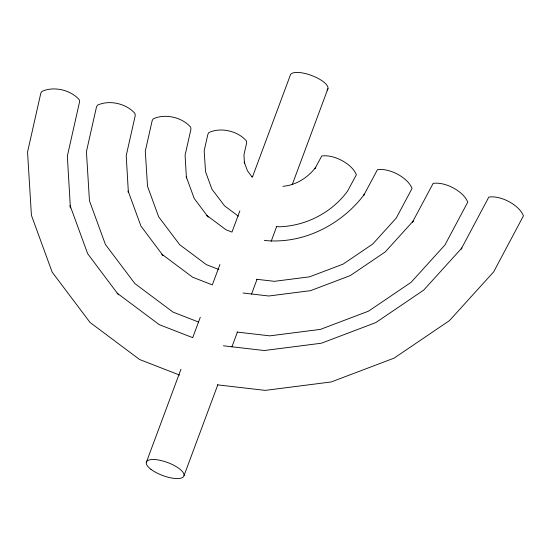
<?xml version="1.0" encoding="UTF-8"?>
<svg xmlns="http://www.w3.org/2000/svg" width="551" height="551" viewBox="0 0 551 551"><rect width="100%" height="100%" fill="white"/><g stroke="black" fill="none" stroke-linecap="round" stroke-linejoin="round"><path stroke-width="0.83" d="M146.297 462.454L180.948 369.273M200.282 317.286L192.705 337.66L159.253 324.656L117.06 293.111M219.911 264.508L212.335 284.881L192.623 277.215L161.904 254.245L162.869 255.402M239.85 210.895L231.964 232.095L226 229.781L206.749 215.386L207.713 216.536M184.034 475.609L217.803 384.805M231.902 346.903L237.433 332.019M251.531 294.117L257.062 279.24M271.161 241.338L276.692 226.461M292.23 184.681L327.983 88.546M282.897 186.3C296.011 185.281 307.906 177.601 315.778 167.284L315.027 168.406L321.75 155.995C333.534 154.156 351.91 163.557 356.38 174.743L347.529 191.183C331.55 212.872 305.771 226.048 278.896 226.798L276.278 226.495M264.356 240.429C302.864 244.541 341.606 224.856 364.493 194.172L363.743 195.302L377.442 169.687C389.226 167.855 407.602 177.257 412.065 188.442L396.238 218.079L372.669 244.079L343.115 264.115L309.572 276.822L274.35 281.327L256.649 279.281M243.046 293.015L268.798 295.997L310.537 290.659L350.264 275.603L385.287 251.869L413.202 221.061L412.458 222.191L433.134 183.387C444.912 181.548 463.295 190.949 467.758 202.134L444.953 244.968L411.087 282.332L368.612 311.122L320.42 329.381L269.804 335.855L237.02 332.06M223.417 345.794L264.253 350.526L321.385 343.218L375.768 322.61L423.698 290.122L461.917 247.957L461.166 249.08L488.82 197.086C500.604 195.247 518.98 204.648 523.45 215.834L493.668 271.857L449.506 320.586L394.11 358.129L331.268 381.939L265.251 390.383L217.39 384.839M218.864 269.515L206.384 264.659L179.75 244.747L158.667 216.832L147.503 186.245L145.299 151.181L152.172 120.648L153.206 118.851C165.107 113.279 182.105 117.273 190.653 127.164L190.942 129.258L185.088 155.237L186.431 178.049M198.394 321.97L173.007 312.1L134.905 283.607L105.406 244.465L89.455 200.778L86.424 151.608L96.487 106.949L97.52 105.151C109.415 99.586 126.42 103.574 134.961 113.465L135.25 115.558L126.213 155.664L128.383 192.568M179.55 375.052L139.637 359.534L90.061 322.473L52.152 272.104L31.414 215.303L27.55 152.042L40.795 93.257L41.828 91.459C53.722 85.887 70.728 89.875 79.268 99.772L79.558 101.866L67.339 156.098L70.39 207.954L70.108 205.619L87.657 253.68L118.506 294.84M251.593 176.527L252.406 177.133L290.239 75.391A20.015 6.943 20.4 0 1 312.865 75.976A20.015 6.943 20.4 0 1 326.998 90.109M238.376 216.192L224.594 205.888L211.928 189.193L205.544 171.719L204.173 150.747L207.865 134.348L208.898 132.543C220.799 126.978 237.798 130.966 246.345 140.856L246.628 142.95L243.962 154.803L244.472 163.564M252.021 176.892L247.433 170.769L244.245 162.028L244.43 163.585M208.195 217.115L194.172 198.408L186.197 176.561M162.841 255.292L140.911 226.041L128.156 191.087L128.342 192.643M150.898 469.266A20.015 6.943 20.4 0 0 183.056 477.173A20.015 6.943 20.4 0 0 161.539 460.65A20.015 6.943 20.4 0 0 150.898 469.266"/></g></svg>
